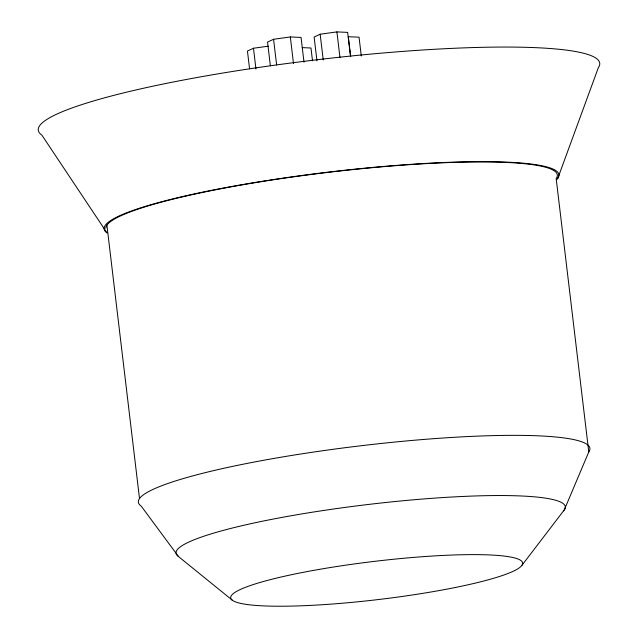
<?xml version="1.0" encoding="UTF-8"?>
<svg xmlns="http://www.w3.org/2000/svg" width="638" height="638" viewBox="0 0 638 638"><rect width="100%" height="100%" fill="white"/><g stroke="black" fill="none" stroke-linecap="round" stroke-linejoin="round"><path stroke-width="0.96" d="M557.787 178.377L598.324 67.716A282.714 36.9 -6.8 0 0 310.714 60.514A282.714 36.9 -6.8 0 0 41.845 135.096L107.04 232.958A229.002 29.89 -6.8 0 1 328.299 172.124A229.002 29.89 -6.8 0 1 556.982 179.382M105.748 228.205A227.367 29.675 -6.8 0 1 343.364 170.617A227.367 29.675 -6.8 0 1 556.176 178.544L588.778 451.959L564.311 509.858L521.916 565.356A147.003 19.188 -6.8 0 1 291.271 606.1A147.003 19.188 -6.8 0 1 316.855 569.806A147.003 19.188 -6.8 0 1 521.916 565.356M268.255 46.191L253.477 48.241L247.448 51.048L249.57 68.864M303.999 62.181L301.056 37.435L290.33 36.948L273.574 39.269L267.545 42.076L270.376 65.834M350.469 56.136L347.638 32.386L336.912 31.9L320.156 34.221L314.127 37.028L316.958 60.785M302.205 47.611L310.985 48.01L312.516 60.873M588.778 451.959A227.367 29.675 -6.8 0 0 357.479 446.169A227.367 29.675 -6.8 0 0 141.253 506.157L178.512 556.575L232.567 600.398M361.291 55.992L359.042 37.187L348.324 36.709L350.685 56.503M336.912 31.9L339.982 57.635M320.156 34.221L323.227 59.956M290.33 36.948L293.512 63.672M273.574 39.269L276.637 65.004M253.477 48.241L255.95 69.024M106.905 225.142L139.507 498.557M178.512 556.575A196.002 25.584 -6.8 0 1 368.286 504.467A196.002 25.584 -6.8 0 1 563.514 510.839"/></g></svg>
